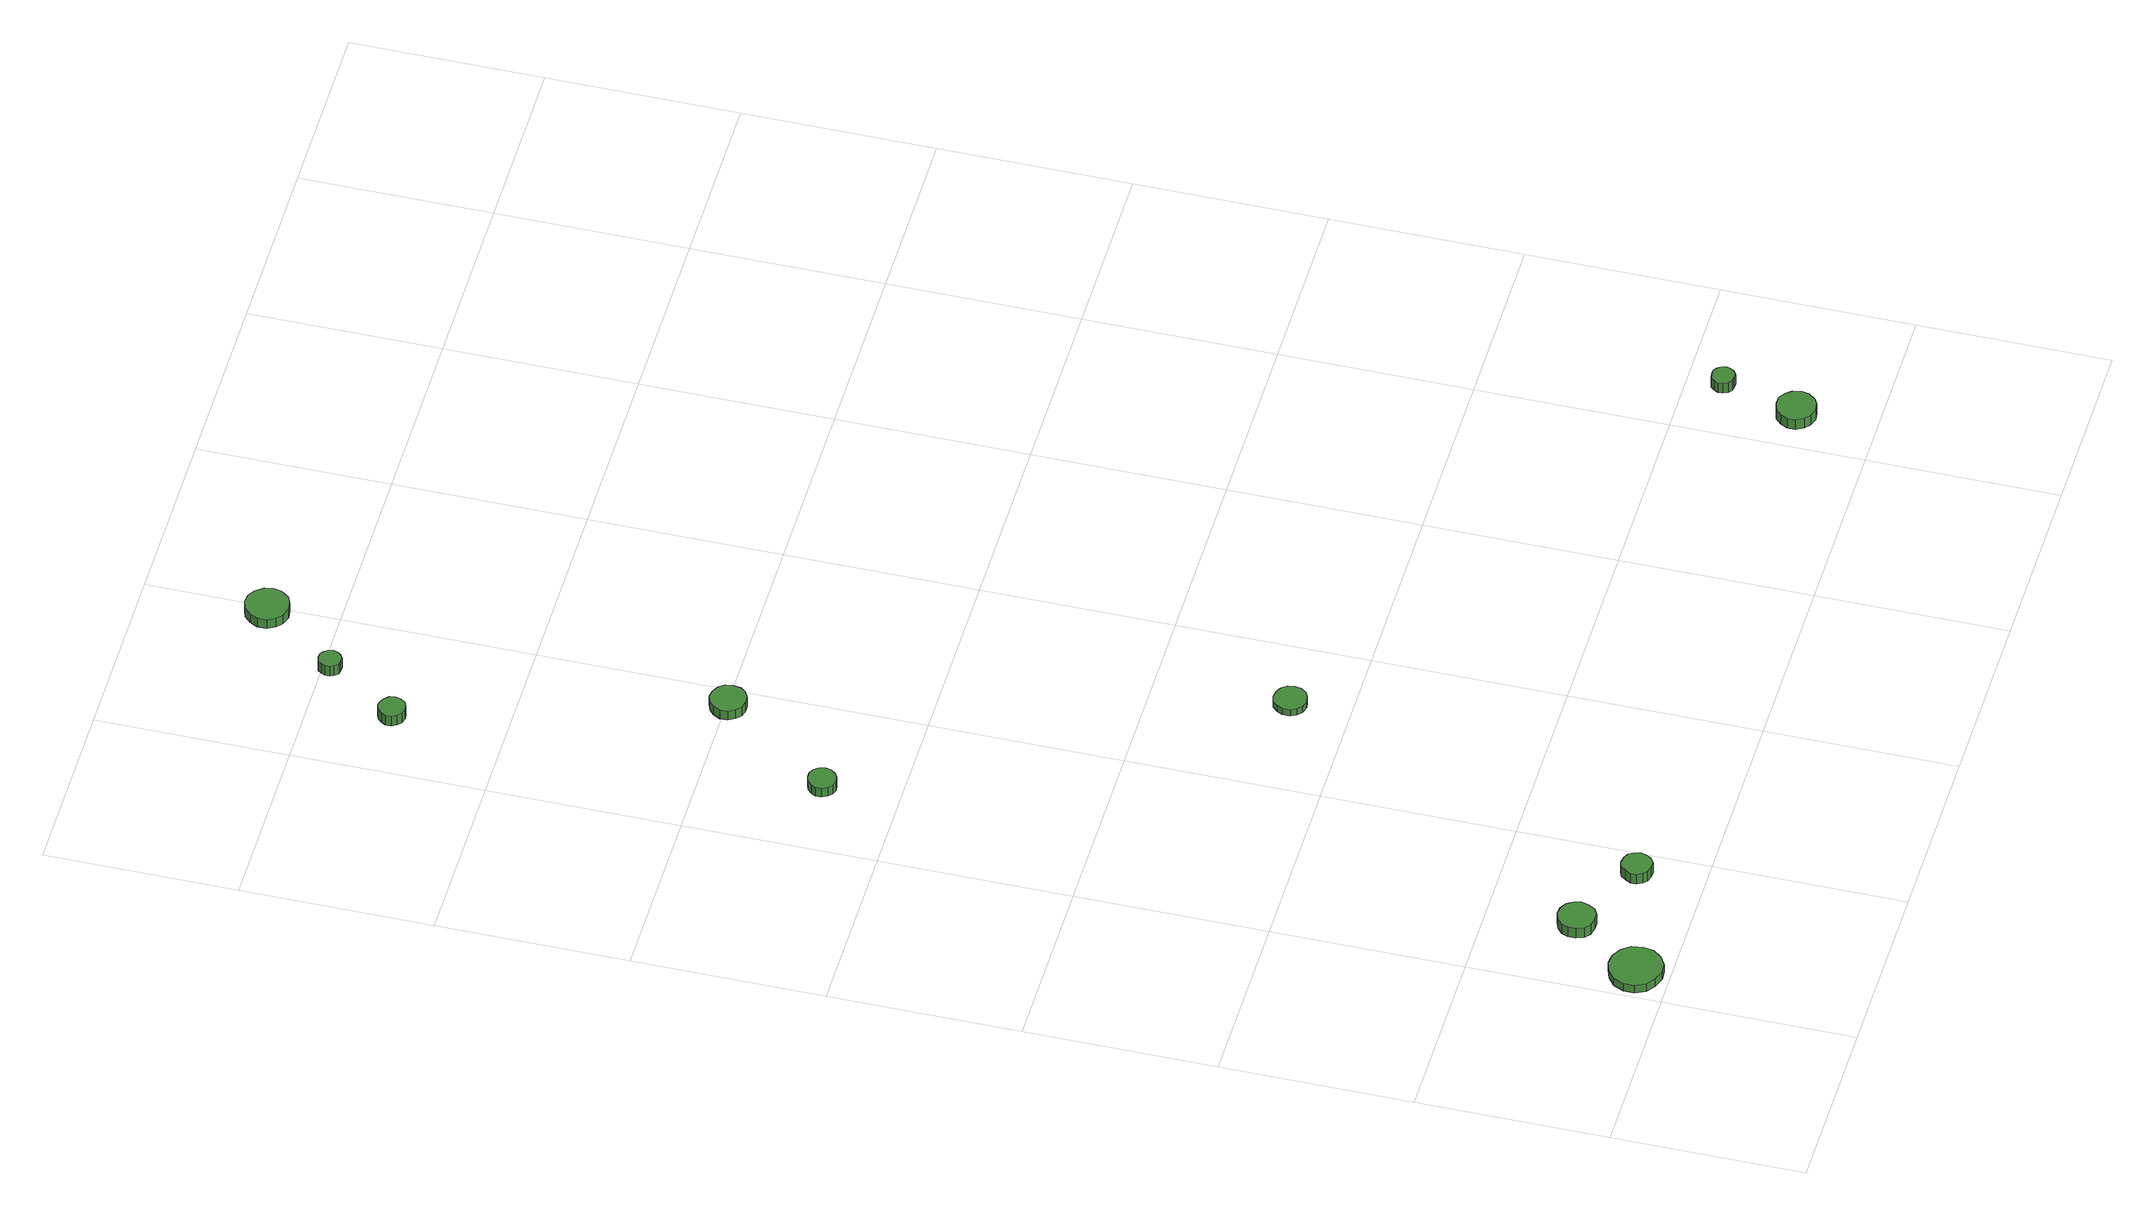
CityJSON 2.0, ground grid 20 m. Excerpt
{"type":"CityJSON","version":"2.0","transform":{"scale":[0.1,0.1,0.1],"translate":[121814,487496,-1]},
"CityObjects":{
"tree1":{"type":"SolitaryVegetationObject","attributes":{"function":"something"},"geometry":[{"type":"MultiSurface","lod":"1","boundaries":[[[0,1,2,3,4,5,6,7,8,9,10,11,12,13,14]],[[15,16,17,18,19,20,21,22,23,24,25,26,27,28,29]],[[0,29,28,1]],[[1,28,27,2]],[[2,27,26,3]],[[3,26,25,4]],[[4,25,24,5]],[[5,24,23,6]],[[6,23,22,7]],[[7,22,21,8]],[[8,21,20,9]],[[9,20,19,10]],[[10,19,18,11]],[[11,18,17,12]],[[12,17,16,13]],[[13,16,15,14]],[[14,15,29,0]]]}]},
"tree2":{"type":"SolitaryVegetationObject","attributes":{"function":"something"},"geometry":[{"type":"MultiSurface","lod":"1","boundaries":[[[30,31,32,33,34,35,36,37,38,39,40,41,42,43,44]],[[45,46,47,48,49,50,51,52,53,54,55,56,57,58,59]],[[30,59,58,31]],[[31,58,57,32]],[[32,57,56,33]],[[33,56,55,34]],[[34,55,54,35]],[[35,54,53,36]],[[36,53,52,37]],[[37,52,51,38]],[[38,51,50,39]],[[39,50,49,40]],[[40,49,48,41]],[[41,48,47,42]],[[42,47,46,43]],[[43,46,45,44]],[[44,45,59,30]]]}]},
"tree3":{"type":"SolitaryVegetationObject","attributes":{"function":"something"},"geometry":[{"type":"MultiSurface","lod":"1","boundaries":[[[60,61,62,63,64,65,66,67,68,69,70,71,72,73,74]],[[75,76,77,78,79,80,81,82,83,84,85,86,87,88,89]],[[60,89,88,61]],[[61,88,87,62]],[[62,87,86,63]],[[63,86,85,64]],[[64,85,84,65]],[[65,84,83,66]],[[66,83,82,67]],[[67,82,81,68]],[[68,81,80,69]],[[69,80,79,70]],[[70,79,78,71]],[[71,78,77,72]],[[72,77,76,73]],[[73,76,75,74]],[[74,75,89,60]]]}]},
"tree4":{"type":"SolitaryVegetationObject","attributes":{"function":"something"},"geometry":[{"type":"MultiSurface","lod":"1","boundaries":[[[90,91,92,93,94,95,96,97,98,99,100,101,102,103,104]],[[105,106,107,108,109,110,111,112,113,114,115,116,117,118,119]],[[90,119,118,91]],[[91,118,117,92]],[[92,117,116,93]],[[93,116,115,94]],[[94,115,114,95]],[[95,114,113,96]],[[96,113,112,97]],[[97,112,111,98]],[[98,111,110,99]],[[99,110,109,100]],[[100,109,108,101]],[[101,108,107,102]],[[102,107,106,103]],[[103,106,105,104]],[[104,105,119,90]]]}]},
"tree5":{"type":"SolitaryVegetationObject","attributes":{"function":"something"},"geometry":[{"type":"MultiSurface","lod":"1","boundaries":[[[120,121,122,123,124,125,126,127,128,129,130,131,132,133,134]],[[135,136,137,138,139,140,141,142,143,144,145,146,147,148,149]],[[120,149,148,121]],[[121,148,147,122]],[[122,147,146,123]],[[123,146,145,124]],[[124,145,144,125]],[[125,144,143,126]],[[126,143,142,127]],[[127,142,141,128]],[[128,141,140,129]],[[129,140,139,130]],[[130,139,138,131]],[[131,138,137,132]],[[132,137,136,133]],[[133,136,135,134]],[[134,135,149,120]]]}]},
"tree6":{"type":"SolitaryVegetationObject","attributes":{"function":"something"},"geometry":[{"type":"MultiSurface","lod":"1","boundaries":[[[150,151,152,153,154,155,156,157,158,159,160,161,162,163,164]],[[165,166,167,168,169,170,171,172,173,174,175,176,177,178,179]],[[150,179,178,151]],[[151,178,177,152]],[[152,177,176,153]],[[153,176,175,154]],[[154,175,174,155]],[[155,174,173,156]],[[156,173,172,157]],[[157,172,171,158]],[[158,171,170,159]],[[159,170,169,160]],[[160,169,168,161]],[[161,168,167,162]],[[162,167,166,163]],[[163,166,165,164]],[[164,165,179,150]]]}]},
"tree7":{"type":"SolitaryVegetationObject","attributes":{"function":"something"},"geometry":[{"type":"MultiSurface","lod":"1","boundaries":[[[180,181,182,183,184,185,186,187,188,189,190,191,192,193,194]],[[195,196,197,198,199,200,201,202,203,204,205,206,207,208,209]],[[180,209,208,181]],[[181,208,207,182]],[[182,207,206,183]],[[183,206,205,184]],[[184,205,204,185]],[[185,204,203,186]],[[186,203,202,187]],[[187,202,201,188]],[[188,201,200,189]],[[189,200,199,190]],[[190,199,198,191]],[[191,198,197,192]],[[192,197,196,193]],[[193,196,195,194]],[[194,195,209,180]]]}]},
"tree8":{"type":"SolitaryVegetationObject","attributes":{"function":"something"},"geometry":[{"type":"MultiSurface","lod":"1","boundaries":[[[210,211,212,213,214,215,216,217,218,219,220,221,222,223,224]],[[225,226,227,228,229,230,231,232,233,234,235,236,237,238,239]],[[210,239,238,211]],[[211,238,237,212]],[[212,237,236,213]],[[213,236,235,214]],[[214,235,234,215]],[[215,234,233,216]],[[216,233,232,217]],[[217,232,231,218]],[[218,231,230,219]],[[219,230,229,220]],[[220,229,228,221]],[[221,228,227,222]],[[222,227,226,223]],[[223,226,225,224]],[[224,225,239,210]]]}]},
"tree9":{"type":"SolitaryVegetationObject","attributes":{"function":"something"},"geometry":[{"type":"MultiSurface","lod":"1","boundaries":[[[240,241,242,243,244,245,246,247,248,249,250,251,252,253,254]],[[255,256,257,258,259,260,261,262,263,264,265,266,267,268,269]],[[240,269,268,241]],[[241,268,267,242]],[[242,267,266,243]],[[243,266,265,244]],[[244,265,264,245]],[[245,264,263,246]],[[246,263,262,247]],[[247,262,261,248]],[[248,261,260,249]],[[249,260,259,250]],[[250,259,258,251]],[[251,258,257,252]],[[252,257,256,253]],[[253,256,255,254]],[[254,255,269,240]]]}]},
"tree10":{"type":"SolitaryVegetationObject","attributes":{"function":"something"},"geometry":[{"type":"MultiSurface","lod":"1","boundaries":[[[270,271,272,273,274,275,276,277,278,279,280,281,282,283,284]],[[285,286,287,288,289,290,291,292,293,294,295,296,297,298,299]],[[270,299,298,271]],[[271,298,297,272]],[[272,297,296,273]],[[273,296,295,274]],[[274,295,294,275]],[[275,294,293,276]],[[276,293,292,277]],[[277,292,291,278]],[[278,291,290,279]],[[279,290,289,280]],[[280,289,288,281]],[[281,288,287,282]],[[282,287,286,283]],[[283,286,285,284]],[[284,285,299,270]]]}]},
"tree11":{"type":"SolitaryVegetationObject","attributes":{"function":"something"},"geometry":[{"type":"MultiSurface","lod":"1","boundaries":[[[300,301,302,303,304,305,306,307,308,309,310,311,312,313,314]],[[315,316,317,318,319,320,321,322,323,324,325,326,327,328,329]],[[300,329,328,301]],[[301,328,327,302]],[[302,327,326,303]],[[303,326,325,304]],[[304,325,324,305]],[[305,324,323,306]],[[306,323,322,307]],[[307,322,321,308]],[[308,321,320,309]],[[309,320,319,310]],[[310,319,318,311]],[[311,318,317,312]],[[312,317,316,313]],[[313,316,315,314]],[[314,315,329,300]]]}]}
},
"vertices":[
[61,34,17],[59,46,17],[52,55,17],[42,61,17],[31,62,17],[20,58,17],[11,51,17],[6,40,17],[6,29,17],[11,18,17],[20,11,17],[31,7,17],[42,8,17],[52,14,17],[59,23,17],[59,23,7],[52,14,7],[42,8,7],[31,7,7],[20,11,7],[11,18,7],[6,29,7],[6,40,7],[11,51,7],[20,58,7],[31,62,7],[42,61,7],[52,55,7],[59,46,7],[61,34,7],
[102,108,23],[100,115,23],[96,122,23],[89,126,23],[81,127,23],[73,124,23],[67,119,23],[64,112,23],[64,104,23],[67,96,23],[73,91,23],[81,89,23],[89,89,23],[96,93,23],[100,100,23],[100,100,10],[96,93,10],[89,89,10],[81,89,10],[73,91,10],[67,96,10],[64,104,10],[64,112,10],[67,119,10],[73,124,10],[81,127,10],[89,126,10],[96,122,10],[100,115,10],[102,108,10],
[183,68,25],[181,74,25],[178,80,25],[172,83,25],[165,84,25],[159,82,25],[155,77,25],[152,71,25],[152,65,25],[155,59,25],[159,55,25],[165,53,25],[172,53,25],[178,57,25],[181,62,25],[181,62,12],[178,57,12],[172,53,12],[165,53,12],[159,55,12],[155,59,12],[152,65,12],[152,71,12],[155,77,12],[159,82,12],[165,84,12],[172,83,12],[178,80,12],[181,74,12],[183,68,12],
[104,880,18],[103,886,18],[99,891,18],[94,894,18],[88,894,18],[82,892,18],[78,888,18],[75,883,18],[75,877,18],[78,871,18],[82,867,18],[88,865,18],[94,866,18],[99,869,18],[103,874,18],[103,874,6],[99,869,6],[94,866,6],[88,865,6],[82,867,6],[78,871,6],[75,877,6],[75,883,6],[78,888,6],[82,892,6],[88,894,6],[94,894,6],[99,891,6],[103,886,6],[104,880,6],
[338,462,14],[337,469,14],[332,475,14],[326,478,14],[319,479,14],[312,477,14],[307,472,14],[304,466,14],[304,458,14],[307,452,14],[312,447,14],[319,445,14],[326,446,14],[332,449,14],[337,455,14],[337,455,6],[332,449,6],[326,446,6],[319,445,6],[312,447,6],[307,452,6],[304,458,6],[304,466,6],[307,472,6],[312,477,6],[319,479,6],[326,478,6],[332,475,6],[337,469,6],[338,462,6],
[187,996,26],[186,1004,26],[181,1010,26],[174,1014,26],[167,1015,26],[159,1012,26],[154,1007,26],[150,1000,26],[150,992,26],[154,985,26],[159,980,26],[167,978,26],[174,978,26],[181,982,26],[186,988,26],[186,988,14],[181,982,14],[174,978,14],[167,978,14],[159,980,14],[154,985,14],[150,992,14],[150,1000,14],[154,1007,14],[159,1012,14],[167,1015,14],[174,1014,14],[181,1010,14],[186,1004,14],[187,996,14],
[88,1315,25],[87,1321,25],[83,1325,25],[78,1328,25],[73,1329,25],[67,1327,25],[63,1323,25],[60,1318,25],[60,1312,25],[63,1307,25],[67,1303,25],[73,1301,25],[78,1302,25],[83,1304,25],[87,1309,25],[87,1309,12],[83,1304,12],[78,1302,12],[73,1301,12],[67,1303,12],[63,1307,12],[60,1312,12],[60,1318,12],[63,1323,12],[67,1327,12],[73,1329,12],[78,1328,12],[83,1325,12],[87,1321,12],[88,1315,12],
[141,1392,21],[140,1397,21],[137,1401,21],[133,1404,21],[128,1404,21],[123,1403,21],[120,1399,21],[118,1395,21],[118,1390,21],[120,1386,21],[123,1382,21],[128,1381,21],[133,1381,21],[137,1384,21],[140,1388,21],[140,1388,8],[137,1384,8],[133,1381,8],[128,1381,8],[123,1382,8],[120,1386,8],[118,1390,8],[118,1395,8],[120,1399,8],[123,1403,8],[128,1404,8],[133,1404,8],[137,1401,8],[140,1397,8],[141,1392,8],
[213,1472,20],[211,1481,20],[205,1489,20],[197,1494,20],[188,1495,20],[179,1492,20],[172,1485,20],[168,1477,20],[168,1467,20],[172,1459,20],[179,1453,20],[188,1450,20],[197,1451,20],[205,1455,20],[211,1463,20],[211,1463,8],[205,1455,8],[197,1451,8],[188,1450,8],[179,1453,8],[172,1459,8],[168,1467,8],[168,1477,8],[172,1485,8],[179,1492,8],[188,1495,8],[197,1494,8],[205,1489,8],[211,1481,8],[213,1472,8],
[858,80,28],[856,89,28],[851,95,28],[844,100,28],[835,100,28],[827,98,28],[821,92,28],[817,84,28],[817,76,28],[821,68,28],[827,63,28],[835,60,28],[844,61,28],[851,65,28],[856,72,28],[856,72,15],[851,65,15],[844,61,15],[835,60,15],[827,63,15],[821,68,15],[817,76,15],[817,84,15],[821,92,15],[827,98,15],[835,100,15],[844,100,15],[851,95,15],[856,89,15],[858,80,15],
[875,161,26],[874,166,26],[871,170,26],[867,173,26],[862,173,26],[857,172,26],[853,168,26],[851,164,26],[851,159,26],[853,154,26],[857,151,26],[862,150,26],[867,150,26],[871,153,26],[874,157,26],[874,157,13],[871,153,13],[867,150,13],[862,150,13],[857,151,13],[853,154,13],[851,159,13],[851,164,13],[853,168,13],[857,172,13],[862,173,13],[867,173,13],[871,170,13],[874,166,13],[875,161,13]
]}
